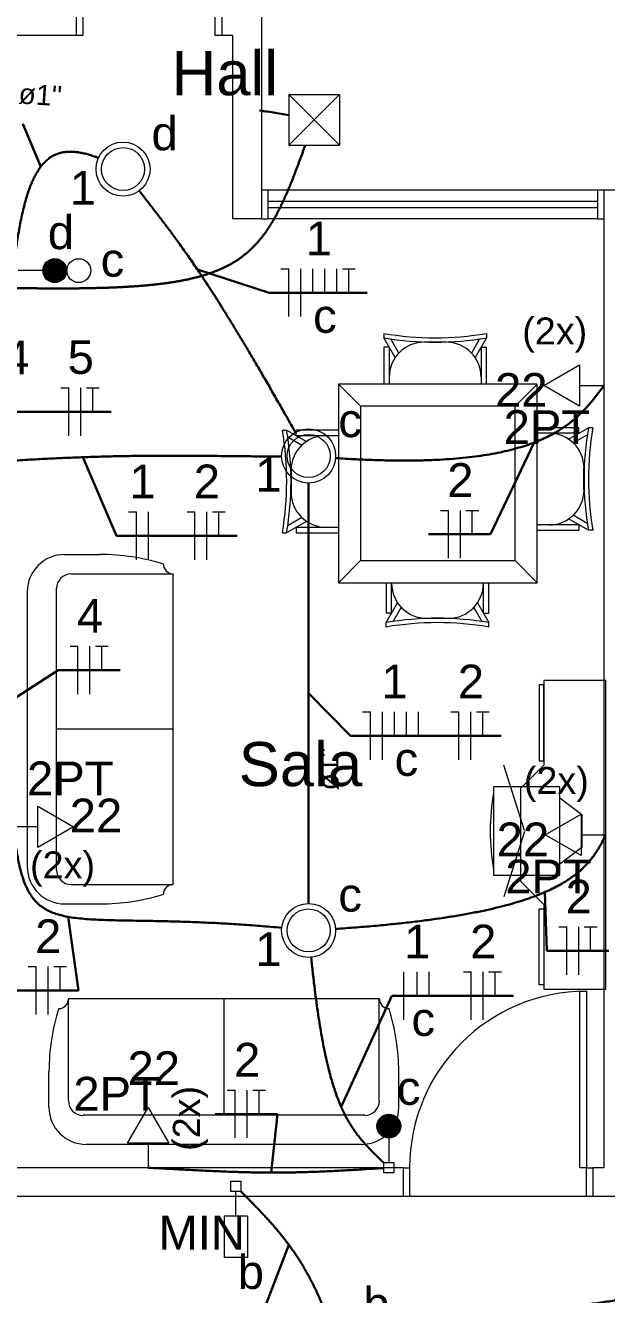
# Model space of a CAD drawing. Header units: inches. Extents: x -3 to 923, y -103 to 154.
# Drawn here: x 25.11 to 28.14, y 43.65 to 50.29 of the extents above; entities that cross this region are included whole.
import ezdxf

# ---------------------------------------------------------------- set-up
doc = ezdxf.new("R2010")
doc.units = ezdxf.units.IN
doc.header["$LTSCALE"] = 10
doc.header["$MEASUREMENT"] = 0
doc.linetypes.add('Dashed', pattern=[0.75, 0.5, -0.25])
for name, color, linetype, lineweight in [('BASE', 8, 'Continuous', 5), ('EL-Condutos', 4, 'Continuous', 30), ('EL-Fios', 9, 'Continuous', 20), ('EL-Textos condutos', 7, 'Continuous', 20), ('EL-Textos fios', 2, 'Continuous', 30), ('EL-Textos pontos', 2, 'Continuous', 30), ('MOVEIS', 9, 'Continuous', 20), ('P-SIMBOL', 5, 'Continuous', 20), ('TEXTO', 2, 'Continuous', 20)]:
    doc.layers.add(name, color=color, linetype=linetype, lineweight=lineweight)
doc.styles.add('Arial', font='arial.ttf')

msp = doc.modelspace()

# ---------------------------------------------------------------- hatches: boundary and pattern name
at = {"layer": 'P-SIMBOL', "linetype": 'Continuous'}
for points in [[(26.9449, 44.5308), (27.0074, 44.5308), (27.0074, 44.5933), (26.9977, 44.5928), (26.9808, 44.5873), (26.9703, 44.5813), (26.9623, 44.5743), (26.9543, 44.5638), (26.9481, 44.5508), (26.9453, 44.5378), (26.9454, 44.5308)], [(27.0699, 44.5308), (27.0074, 44.5308), (27.0074, 44.5933), (27.0171, 44.5928), (27.034, 44.5873), (27.0445, 44.5813), (27.0525, 44.5743), (27.0605, 44.5638), (27.0667, 44.5508), (27.0695, 44.5378), (27.0694, 44.5308)], [(26.9449, 44.5308), (27.0074, 44.5308), (27.0074, 44.4683), (26.9977, 44.4688), (26.9808, 44.4743), (26.9703, 44.4803), (26.9623, 44.4873), (26.9543, 44.4978), (26.9481, 44.5108), (26.9453, 44.5238), (26.9454, 44.5308)], [(27.0699, 44.5308), (27.0074, 44.5308), (27.0074, 44.4683), (27.0171, 44.4688), (27.034, 44.4743), (27.0445, 44.4803), (27.0525, 44.4873), (27.0605, 44.4978), (27.0667, 44.5108), (27.0695, 44.5238), (27.0694, 44.5308)]]:
    msp.add_hatch(color=256, dxfattribs=at).paths.add_polyline_path(points)

# ---------------------------------------------------------------- linework, layer by layer
at = {"layer": 'BASE'}
for p, q in [((26.3433, 49.4248), (26.3433, 51.1438)), ((25.3738, 50.3823), (25.3738, 50.2323)), ((26.1353, 50.3823), (26.1353, 50.2323)), ((25.3738, 50.2323), (25.0453, 50.2323)), ((26.1933, 50.2323), (26.1353, 50.2323)), ((26.1933, 49.2748), (26.1933, 50.2323)), ((26.3433, 49.2748), (26.3433, 49.4248)), ((28.1318, 49.2748), (28.1318, 49.4248)), ((28.6103, 49.4248), (28.1318, 49.4248)), ((26.3433, 49.2748), (26.1933, 49.2748)), ((28.1318, 44.3133), (28.1318, 49.2748)), ((27.0818, 44.3133), (25.0453, 44.3133)), ((27.0818, 44.3133), (27.0818, 44.1633)), ((28.1318, 44.3133), (28.0738, 44.3133)), ((28.0738, 44.3133), (28.0738, 44.1633)), ((27.0818, 44.1633), (25.0453, 44.1633)), ((28.0738, 44.1633), (27.0818, 44.1633)), ((28.2818, 44.1633), (28.0738, 44.1633))]:
    msp.add_line(p, q, dxfattribs=at)
at = {"layer": 'BASE', "linetype": 'Continuous'}
for p, q in [((28.0968, 49.4248), (26.3778, 49.4248)), ((28.0968, 49.2748), (26.3778, 49.2748))]:
    msp.add_line(p, q, dxfattribs=at)
for points in [[(25.3738, 50.3823), (25.4088, 50.3823), (25.4088, 50.2323), (25.3738, 50.2323)], [(26.1353, 50.2323), (26.1008, 50.2323), (26.1008, 50.3823), (26.1353, 50.3823)], [(26.3433, 49.2748), (26.3778, 49.2748), (26.3778, 49.4248), (26.3433, 49.4248)], [(28.1318, 49.4248), (28.0968, 49.4248), (28.0968, 49.2748), (28.1318, 49.2748)], [(27.0818, 44.3133), (27.1163, 44.3133), (27.1163, 44.1633), (27.0818, 44.1633)], [(28.0738, 44.1633), (28.0393, 44.1633), (28.0393, 44.3133), (28.0738, 44.3133)]]:
    msp.add_lwpolyline(points, dxfattribs=at)
for points in [[(28.0968, 49.3323), (26.3778, 49.3323), (26.3778, 49.3668), (28.0968, 49.3668), (28.0968, 49.3323), (28.0968, 49.3323)], [(28.0393, 44.3133), (28.0048, 44.3133), (28.0048, 45.2363), (28.0393, 45.2363), (28.0393, 44.3133), (28.0393, 44.3133)]]:
    msp.add_lwpolyline(points, close=True, dxfattribs=at)
msp.add_arc((28.0393, 44.3133), 0.923, 90, 180, dxfattribs=at)
at = {"layer": 'EL-Condutos', "linetype": 'Dashed'}
for points in [[(31.2656, 49.28), (30.9073, 49.3663), (30.562, 49.4722), (30.2291, 49.5963), (29.9081, 49.7373), (29.5984, 49.8939), (29.2996, 50.0647), (29.0109, 50.2484), (28.7319, 50.4437), (28.4621, 50.6493), (28.2009, 50.8637), (27.9476, 51.0858), (27.7019, 51.3142), (27.4631, 51.5476), (27.2307, 51.7846), (27.0041, 52.0238), (26.7827, 52.2641), (26.5661, 52.504), (26.3537, 52.7423), (26.1449, 52.9776), (25.9392, 53.2085), (25.7361, 53.4339), (25.5348, 53.6522), (25.3351, 53.8623), (25.1362, 54.0627), (24.9376, 54.2522), (24.7388, 54.4294), (24.5392, 54.593), (24.3383, 54.7417), (24.1355, 54.8742), (23.9303, 54.9891)], [(19.4822, 48.7089), (19.4868, 48.895), (19.5278, 49.0649), (19.6032, 49.2193), (19.7105, 49.3588), (19.8477, 49.484), (20.0125, 49.5955), (20.2027, 49.694), (20.416, 49.7802), (20.6503, 49.8546), (20.9034, 49.9178), (21.173, 49.9706), (21.4569, 50.0135), (21.7528, 50.0471), (22.0587, 50.0722), (22.3722, 50.0892), (22.6911, 50.0989), (23.0133, 50.1019), (23.3364, 50.0988), (23.6584, 50.0903), (23.9769, 50.0769), (24.2898, 50.0593), (24.5947, 50.0381), (24.8896, 50.014), (25.1722, 49.9876), (25.4403, 49.9596), (25.6917, 49.9304), (25.924, 49.9009), (26.1352, 49.8715), (26.3231, 49.843), (26.4853, 49.816)], [(26.5705, 49.6581), (26.5444, 49.5862), (26.5191, 49.5189), (26.4943, 49.456), (26.4694, 49.3973), (26.4443, 49.3428), (26.4183, 49.2923), (26.3913, 49.2457), (26.3627, 49.2028), (26.3323, 49.1634), (26.2995, 49.1276), (26.2641, 49.095), (26.2257, 49.0656), (26.1839, 49.0393), (26.1382, 49.0158), (26.0883, 48.9952), (26.0339, 48.9771), (25.9745, 48.9616), (25.9098, 48.9484), (25.8393, 48.9374), (25.7627, 48.9285), (25.6797, 48.9216), (25.5897, 48.9164), (25.4925, 48.913), (25.3876, 48.911), (25.2747, 48.9105), (25.1534, 48.9112), (25.0233, 48.913), (24.884, 48.9158), (24.7352, 48.9195), (24.5764, 48.9238)]]:
    msp.add_spline(points, degree=3, dxfattribs=at)
at = {"layer": 'EL-Condutos', "linetype": 'Continuous'}
for points in [[(25.0453, 49.0035), (25.052, 49.0586), (25.059, 49.1108), (25.0664, 49.1601), (25.0741, 49.2067), (25.0822, 49.2505), (25.0908, 49.2917), (25.0997, 49.3302), (25.1091, 49.3661), (25.1191, 49.3994), (25.1295, 49.4303), (25.1405, 49.4587), (25.1521, 49.4847), (25.1643, 49.5083), (25.1771, 49.5296), (25.1905, 49.5487), (25.2047, 49.5655), (25.2196, 49.5801), (25.2352, 49.5926), (25.2515, 49.603), (25.2687, 49.6114), (25.2867, 49.6177), (25.3056, 49.6222), (25.3253, 49.6247), (25.3459, 49.6253), (25.3675, 49.6242), (25.39, 49.6213), (25.4135, 49.6167), (25.4381, 49.6104), (25.4636, 49.6024), (25.4903, 49.5929)], [(26.5198, 48.1575), (26.4739, 48.2388), (26.4301, 48.3159), (26.3883, 48.3888), (26.3484, 48.4577), (26.3103, 48.5229), (26.274, 48.5845), (26.2393, 48.6427), (26.2061, 48.6975), (26.1745, 48.7493), (26.1442, 48.7982), (26.1152, 48.8442), (26.0875, 48.8878), (26.061, 48.9288), (26.0355, 48.9677), (26.0109, 49.0044), (25.9873, 49.0392), (25.9645, 49.0723), (25.9424, 49.1038), (25.921, 49.134), (25.9001, 49.1628), (25.8798, 49.1907), (25.8598, 49.2176), (25.8401, 49.2438), (25.8207, 49.2694), (25.8014, 49.2947), (25.7821, 49.3197), (25.7629, 49.3447), (25.7435, 49.3698), (25.724, 49.3952), (25.7042, 49.421)], [(26.7307, 48.0234), (26.8345, 48.0173), (26.9325, 48.0131), (27.0249, 48.0109), (27.112, 48.0105), (27.194, 48.0119), (27.271, 48.015), (27.3432, 48.0197), (27.4108, 48.026), (27.474, 48.0337), (27.5331, 48.0429), (27.5882, 48.0533), (27.6394, 48.0651), (27.687, 48.078), (27.7313, 48.0919), (27.7723, 48.107), (27.8102, 48.1229), (27.8454, 48.1398), (27.8778, 48.1574), (27.9079, 48.1757), (27.9357, 48.1947), (27.9614, 48.2143), (27.9852, 48.2344), (28.0074, 48.2548), (28.028, 48.2757), (28.0474, 48.2967), (28.0657, 48.318), (28.0831, 48.3394), (28.0998, 48.3609), (28.1159, 48.3823), (28.1318, 48.4036)], [(23.432, 47.8357), (23.6033, 47.8597), (23.7678, 47.8818), (23.9257, 47.902), (24.0771, 47.9204), (24.2224, 47.9371), (24.3617, 47.9522), (24.4952, 47.9656), (24.6232, 47.9776), (24.7457, 47.9882), (24.8631, 47.9975), (24.9756, 48.0056), (25.0833, 48.0124), (25.1865, 48.0183), (25.2853, 48.0231), (25.38, 48.027), (25.4708, 48.0301), (25.5579, 48.0325), (25.6415, 48.0342), (25.7217, 48.0353), (25.7989, 48.0359), (25.8732, 48.036), (25.9449, 48.0359), (26.014, 48.0355), (26.0809, 48.0349), (26.1458, 48.0342), (26.2088, 48.0335), (26.2702, 48.0329), (26.3301, 48.0324), (26.3888, 48.0322), (26.4465, 48.0323)], [(26.5885, 47.8914), (26.5885, 47.7892), (26.5885, 47.693), (26.5885, 47.6024), (26.5885, 47.5169), (26.5885, 47.4362), (26.5885, 47.3597), (26.5885, 47.2871), (26.5885, 47.218), (26.5885, 47.1518), (26.5885, 47.0883), (26.5885, 47.0269), (26.5885, 46.9672), (26.5885, 46.9087), (26.5885, 46.8512), (26.5885, 46.794), (26.5885, 46.7369), (26.5885, 46.6794), (26.5885, 46.6209), (26.5885, 46.5612), (26.5885, 46.4998), (26.5885, 46.4362), (26.5885, 46.3701), (26.5885, 46.301), (26.5885, 46.2284), (26.5885, 46.1519), (26.5885, 46.0712), (26.5885, 45.9857), (26.5885, 45.8951), (26.5885, 45.7989), (26.5885, 45.6967)], [(26.4482, 45.5678), (26.3328, 45.5777), (26.2242, 45.5855), (26.1221, 45.5916), (26.0265, 45.5961), (25.9369, 45.5993), (25.8533, 45.6016), (25.7754, 45.6033), (25.7029, 45.6045), (25.6357, 45.6056), (25.5735, 45.6069), (25.5161, 45.6086), (25.4633, 45.6111), (25.4149, 45.6145), (25.3706, 45.6192), (25.3302, 45.6255), (25.2936, 45.6336), (25.2604, 45.6438), (25.2305, 45.6564), (25.2036, 45.6716), (25.1795, 45.6899), (25.1581, 45.7113), (25.139, 45.7363), (25.122, 45.765), (25.107, 45.7979), (25.0937, 45.835), (25.082, 45.8768), (25.0714, 45.9235), (25.062, 45.9754), (25.0533, 46.0327), (25.0453, 46.0958)], [(26.7279, 45.562), (26.8391, 45.57), (26.944, 45.5788), (27.0427, 45.5884), (27.1356, 45.5987), (27.2227, 45.6098), (27.3043, 45.6215), (27.3807, 45.6339), (27.4519, 45.647), (27.5182, 45.6607), (27.5799, 45.6751), (27.637, 45.69), (27.6899, 45.7054), (27.7386, 45.7215), (27.7835, 45.738), (27.8248, 45.755), (27.8625, 45.7725), (27.897, 45.7905), (27.9284, 45.8088), (27.957, 45.8276), (27.9828, 45.8467), (28.0063, 45.8662), (28.0275, 45.8861), (28.0466, 45.9062), (28.0639, 45.9266), (28.0795, 45.9473), (28.0938, 45.9682), (28.1067, 45.9893), (28.1187, 46.0107), (28.1298, 46.0322), (28.1403, 46.0538)], [(26.6019, 45.4124), (26.6101, 45.3352), (26.6185, 45.2625), (26.6272, 45.1941), (26.6361, 45.1298), (26.6453, 45.0694), (26.6548, 45.0127), (26.6645, 44.9597), (26.6745, 44.9101), (26.6848, 44.8638), (26.6954, 44.8205), (26.7063, 44.7801), (26.7175, 44.7425), (26.7291, 44.7075), (26.7409, 44.6748), (26.7531, 44.6444), (26.7656, 44.616), (26.7785, 44.5896), (26.7917, 44.5648), (26.8053, 44.5416), (26.8193, 44.5198), (26.8336, 44.4991), (26.8483, 44.4795), (26.8634, 44.4608), (26.8789, 44.4427), (26.8948, 44.4252), (26.9112, 44.408), (26.9279, 44.391), (26.9451, 44.374), (26.9627, 44.3568), (26.9807, 44.3393)], [(25.7508, 44.3133), (25.8068, 44.3103), (25.86, 44.3074), (25.9106, 44.3047), (25.9588, 44.3022), (26.0048, 44.2999), (26.0487, 44.2978), (26.0908, 44.2959), (26.1312, 44.2942), (26.1702, 44.2927), (26.2079, 44.2914), (26.2444, 44.2903), (26.2801, 44.2894), (26.315, 44.2887), (26.3494, 44.2882), (26.3835, 44.2879), (26.4173, 44.2879), (26.4512, 44.288), (26.4853, 44.2884), (26.5198, 44.2891), (26.5549, 44.2899), (26.5907, 44.291), (26.6275, 44.2923), (26.6654, 44.2938), (26.7047, 44.2956), (26.7455, 44.2976), (26.7879, 44.2999), (26.8323, 44.3024), (26.8787, 44.3052), (26.9274, 44.3082), (26.9786, 44.3114)], [(26.6801, 43.547), (26.6684, 43.5769), (26.6565, 43.6058), (26.6445, 43.6338), (26.6322, 43.661), (26.6197, 43.6873), (26.607, 43.7128), (26.5941, 43.7375), (26.581, 43.7615), (26.5677, 43.7849), (26.5542, 43.8076), (26.5404, 43.8297), (26.5265, 43.8512), (26.5123, 43.8722), (26.4978, 43.8928), (26.4832, 43.9129), (26.4683, 43.9326), (26.4532, 43.952), (26.4379, 43.971), (26.4223, 43.9898), (26.4065, 44.0083), (26.3904, 44.0266), (26.3741, 44.0448), (26.3576, 44.0628), (26.3408, 44.0808), (26.3238, 44.0988), (26.3065, 44.1167), (26.2889, 44.1347), (26.2712, 44.1528), (26.2531, 44.171), (26.2348, 44.1894)], [(26.8675, 43.4332), (27.0124, 43.4536), (27.1485, 43.4728), (27.2765, 43.4908), (27.397, 43.5077), (27.5107, 43.5237), (27.6181, 43.5388), (27.7199, 43.5532), (27.8166, 43.5668), (27.9091, 43.5798), (27.9977, 43.5923), (28.0832, 43.6043), (28.1663, 43.616), (28.2474, 43.6274), (28.3273, 43.6386), (28.4066, 43.6498), (28.4859, 43.661), (28.5658, 43.6722), (28.647, 43.6836), (28.73, 43.6953), (28.8155, 43.7073), (28.9042, 43.7198), (28.9966, 43.7328), (29.0934, 43.7464), (29.1951, 43.7608), (29.3025, 43.7759), (29.4162, 43.7919), (29.5367, 43.8088), (29.6647, 43.8268), (29.8009, 43.846), (29.9457, 43.8664)]]:
    msp.add_spline(points, degree=3, dxfattribs=at)
at = {"layer": 'EL-Fios', "color": 5}
for p, q in [((26.4441, 49.013), (26.4857, 49.013)), ((26.4857, 48.763), (26.4857, 49.013)), ((26.5482, 48.763), (26.5482, 49.013)), ((26.6107, 48.888), (26.6107, 49.013)), ((26.6732, 48.888), (26.6732, 49.013)), ((26.7357, 48.888), (26.7357, 49.013)), ((26.7649, 49.013), (26.8316, 49.013)), ((26.7982, 48.888), (26.7982, 49.013)), ((25.2942, 48.3905), (25.3358, 48.3905)), ((25.3358, 48.1405), (25.3358, 48.3905)), ((25.3983, 48.1405), (25.3983, 48.3905)), ((25.4275, 48.3905), (25.4942, 48.3905)), ((25.4608, 48.2655), (25.4608, 48.3905)), ((25.6477, 47.7423), (25.6894, 47.7423)), ((25.6894, 47.4923), (25.6894, 47.7423)), ((25.7519, 47.4923), (25.7519, 47.7423)), ((25.9533, 47.7423), (25.9949, 47.7423)), ((25.9949, 47.4923), (25.9949, 47.7423)), ((26.0574, 47.4923), (26.0574, 47.7423)), ((26.0866, 47.7423), (26.1533, 47.7423)), ((26.1199, 47.6173), (26.1199, 47.7423)), ((27.2769, 47.75), (27.3186, 47.75)), ((27.3186, 47.5), (27.3186, 47.75)), ((27.3811, 47.5), (27.3811, 47.75)), ((27.4103, 47.75), (27.4769, 47.75)), ((27.4436, 47.625), (27.4436, 47.75)), ((25.3422, 47.0393), (25.3838, 47.0393)), ((25.3838, 46.7893), (25.3838, 47.0393)), ((25.4463, 46.7893), (25.4463, 47.0393)), ((25.4755, 47.0393), (25.5422, 47.0393)), ((25.5088, 46.9143), (25.5088, 47.0393)), ((26.8703, 46.6964), (26.912, 46.6964)), ((26.912, 46.4464), (26.912, 46.6964)), ((26.9745, 46.4464), (26.9745, 46.6964)), ((27.037, 46.5714), (27.037, 46.6964)), ((27.0995, 46.5714), (27.0995, 46.6964)), ((27.162, 46.5714), (27.162, 46.6964)), ((27.3321, 46.6964), (27.3738, 46.6964)), ((27.3738, 46.4464), (27.3738, 46.6964)), ((27.4363, 46.4464), (27.4363, 46.6964)), ((27.4655, 46.6964), (27.5321, 46.6964)), ((27.4988, 46.5714), (27.4988, 46.6964)), ((27.8949, 45.5722), (27.9366, 45.5722)), ((27.9366, 45.3222), (27.9366, 45.5722)), ((27.9991, 45.3222), (27.9991, 45.5722)), ((28.0283, 45.5722), (28.0949, 45.5722)), ((28.0616, 45.4472), (28.0616, 45.5722)), ((25.1241, 45.3649), (25.1658, 45.3649)), ((25.1658, 45.1149), (25.1658, 45.3649)), ((25.2283, 45.1149), (25.2283, 45.3649)), ((25.2574, 45.3649), (25.3241, 45.3649)), ((25.2908, 45.2399), (25.2908, 45.3649)), ((27.0854, 45.0868), (27.0854, 45.3368)), ((27.156, 45.2118), (27.156, 45.3368)), ((27.2185, 45.2118), (27.2185, 45.3368)), ((27.3968, 45.3368), (27.4384, 45.3368)), ((27.4384, 45.0868), (27.4384, 45.3368)), ((27.5009, 45.0868), (27.5009, 45.3368)), ((27.5301, 45.3368), (27.5968, 45.3368)), ((27.5634, 45.2118), (27.5634, 45.3368)), ((26.1636, 44.719), (26.2053, 44.719)), ((26.2053, 44.469), (26.2053, 44.719)), ((26.2678, 44.469), (26.2678, 44.719)), ((26.2969, 44.719), (26.3636, 44.719)), ((26.3303, 44.594), (26.3303, 44.719))]:
    msp.add_line(p, q, dxfattribs=at)
at = {"layer": 'EL-Textos fios', "color": 3}
for p, q in [((25.189, 49.5466), (25.0963, 49.771)), ((26.0076, 49.0093), (26.3816, 48.888)), ((26.3816, 48.888), (26.8941, 48.888)), ((24.0095, 48.2655), (25.5567, 48.2655)), ((27.7674, 48.1051), (27.5394, 47.625)), ((25.409, 48.0281), (25.5852, 47.6173)), ((25.5852, 47.6173), (26.2158, 47.6173)), ((27.5394, 47.625), (27.2144, 47.625)), ((24.9558, 46.7059), (25.2797, 46.9143)), ((25.2797, 46.9143), (25.6047, 46.9143)), ((26.5885, 46.794), (26.8078, 46.5714)), ((26.8078, 46.5714), (27.5946, 46.5714)), ((27.822, 45.7538), (27.8324, 45.4472)), ((25.3322, 45.6251), (25.3866, 45.2399)), ((27.8324, 45.4472), (28.1574, 45.4472)), ((25.3866, 45.2399), (25.0616, 45.2399)), ((26.7584, 44.6322), (27.0229, 45.2118)), ((27.0229, 45.2118), (27.6593, 45.2118)), ((26.4261, 44.594), (26.1011, 44.594)), ((26.3927, 44.2879), (26.4261, 44.594)), ((26.4855, 43.9097), (26.2321, 43.2499))]:
    msp.add_line(p, q, dxfattribs=at)
at = {"layer": 'MOVEIS'}
for p, q in [((26.9813, 48.6753), (26.9813, 48.6523)), ((27.0408, 48.5488), (26.9813, 48.6523)), ((27.0603, 48.5728), (27.0173, 48.6468)), ((27.4813, 48.6468), (27.4388, 48.5728)), ((27.5178, 48.6523), (27.4583, 48.5488)), ((27.5178, 48.6753), (27.5178, 48.6523)), ((26.9813, 48.6028), (26.9813, 48.4103)), ((27.0098, 48.6028), (26.9813, 48.6028)), ((27.0098, 48.6028), (27.0098, 48.4103)), ((27.3068, 48.6298), (27.1923, 48.6298)), ((27.4893, 48.6028), (27.4893, 48.4103)), ((27.4893, 48.6028), (27.5178, 48.6028)), ((27.5178, 48.4103), (27.5178, 48.6028)), ((26.7438, 48.4103), (26.8593, 48.2948)), ((27.6668, 48.2948), (27.7823, 48.4103)), ((28.0003, 48.1823), (27.7823, 48.1823)), ((27.9463, 48.1228), (28.0498, 48.1823)), ((28.0003, 48.1538), (28.0003, 48.1823)), ((28.0728, 48.1823), (28.0498, 48.1823)), ((26.4513, 48.1698), (26.4738, 48.1698)), ((26.4738, 48.1698), (26.5773, 48.1103)), ((26.4798, 48.1338), (26.5538, 48.0913)), ((26.7438, 48.1698), (26.5233, 48.1698)), ((26.5233, 48.1413), (26.5233, 48.1698)), ((26.5233, 48.1413), (26.7438, 48.1413)), ((28.0003, 48.1538), (27.7823, 48.1538)), ((27.9703, 48.1033), (28.0438, 48.1458)), ((26.4968, 47.9588), (26.4968, 47.8448)), ((28.0268, 47.8568), (28.0268, 47.9713)), ((26.5538, 47.7123), (26.4798, 47.6698)), ((28.0438, 47.6823), (27.9703, 47.7248)), ((26.5773, 47.6928), (26.4738, 47.6333)), ((26.5233, 47.6618), (26.7438, 47.6618)), ((26.5233, 47.6618), (26.5233, 47.6333)), ((28.0003, 47.6743), (27.7823, 47.6743)), ((27.7823, 47.6458), (28.0003, 47.6458)), ((28.0498, 47.6458), (27.9463, 47.7053)), ((28.0003, 47.6743), (28.0003, 47.6458)), ((28.0728, 47.6458), (28.0498, 47.6458)), ((26.4513, 47.6333), (26.4738, 47.6333)), ((26.5233, 47.6333), (26.7438, 47.6333)), ((25.3138, 47.5193), (25.4998, 47.5193)), ((26.8593, 47.4873), (26.7438, 47.3718)), ((27.6668, 47.4873), (27.7823, 47.3718)), ((25.3478, 47.4178), (25.8808, 47.4178)), ((25.8808, 45.7943), (25.8808, 47.4178)), ((25.1193, 45.8873), (25.1193, 47.3248)), ((25.2718, 45.8703), (25.2718, 47.3418)), ((26.9933, 47.3718), (26.9933, 47.2128)), ((27.0223, 47.2128), (27.0223, 47.3718)), ((27.5018, 47.2128), (27.5018, 47.3718)), ((27.5303, 47.2128), (27.5303, 47.3718)), ((26.9933, 47.1633), (27.0533, 47.2668)), ((27.4703, 47.2668), (27.5303, 47.1633)), ((27.0223, 47.2128), (26.9933, 47.2128)), ((27.0298, 47.1693), (27.0723, 47.2428)), ((27.2048, 47.1863), (27.3188, 47.1863)), ((27.4513, 47.2428), (27.4938, 47.1693)), ((27.5018, 47.2128), (27.5303, 47.2128)), ((26.9933, 47.1403), (26.9933, 47.1633)), ((27.5303, 47.1403), (27.5303, 47.1633)), ((27.8168, 46.8613), (27.8168, 46.4173)), ((28.1403, 46.8613), (27.8168, 46.8613)), ((28.1403, 45.2463), (28.1403, 46.8613)), ((27.8168, 46.8373), (27.7928, 46.8373)), ((27.7928, 46.8373), (27.7928, 46.4413)), ((27.8168, 46.4413), (27.8168, 46.8373)), ((25.8808, 46.6058), (25.2718, 46.6058)), ((27.7168, 46.0768), (27.6078, 46.4173)), ((27.8168, 46.4173), (27.6958, 46.2963)), ((27.7928, 46.4413), (27.8168, 46.4413)), ((27.6958, 46.2963), (27.6958, 45.8118)), ((27.7168, 46.0708), (27.6078, 45.7303)), ((25.3478, 45.7943), (25.8808, 45.7943)), ((27.6958, 45.8118), (27.8168, 45.6903)), ((25.3138, 45.6928), (25.4998, 45.6928)), ((27.7928, 45.2703), (27.7928, 45.6663)), ((27.7928, 45.6663), (27.8168, 45.6663)), ((27.8168, 45.6903), (27.8168, 45.2463)), ((27.8168, 45.6663), (27.8168, 45.2703)), ((27.8168, 45.2703), (27.7928, 45.2703)), ((25.3338, 44.6633), (25.3338, 45.1963)), ((26.9578, 45.1963), (25.3338, 45.1963)), ((26.1458, 45.1963), (26.1458, 44.5873)), ((26.9578, 44.6633), (26.9578, 45.1963)), ((27.8168, 45.2463), (28.1403, 45.2463)), ((25.2323, 44.6298), (25.2323, 44.8158)), ((27.0593, 44.6298), (27.0593, 44.8158)), ((26.8818, 44.5873), (25.4103, 44.5873)), ((26.8648, 44.4353), (25.4273, 44.4353))]:
    msp.add_line(p, q, dxfattribs=at)
for points in [[(26.7438, 48.4103), (26.7438, 47.3718), (27.7823, 47.3718), (27.7823, 48.4103), (26.7438, 48.4103), (26.7438, 48.4103)], [(26.8593, 48.2948), (26.8593, 47.4873), (27.6668, 47.4873), (27.6668, 48.2948), (26.8593, 48.2948), (26.8593, 48.2948)], [(27.9003, 45.8428), (27.9003, 46.3048), (27.5543, 46.3048), (27.5543, 45.8428), (27.9003, 45.8428), (27.9003, 45.8428)]]:
    msp.add_lwpolyline(points, close=True, dxfattribs=at)
msp.add_lwpolyline([(27.9003, 46.2468), (28.0158, 46.1603), (28.0158, 45.9873), (27.9003, 45.9008)], dxfattribs=at)
for centre, radius, start, end in [((27.2493, 50.2403), 1.5878, 260.271, 279.729), ((27.2493, 50.2173), 1.5878, 260.271, 279.729), ((27.1923, 48.4468), 0.1827, 90, 180), ((27.3068, 48.4468), 0.1827, 0, 90), ((29.6148, 47.9138), 1.5878, 170.271, 189.729), ((29.6378, 47.9138), 1.5878, 170.271, 189.729), ((24.8863, 47.9018), 1.5878, 350.271, 9.72903), ((24.9088, 47.9018), 1.5878, 350.271, 9.72903), ((26.6793, 47.9588), 0.1827, 90, 180), ((27.8443, 47.9713), 0.1827, 0, 90), ((26.6793, 47.8448), 0.1827, 180, 270), ((27.8443, 47.8568), 0.1827, 270, 0), ((25.3138, 47.3248), 0.1946, 90, 180), ((25.4968, 46.4003), 1.1194, 72.6816, 89.8278), ((25.8808, 47.4688), 0.0507, 180, 269.997), ((25.3478, 47.3418), 0.0761, 90, 180), ((27.2048, 47.3688), 0.1827, 180, 270), ((27.3188, 47.3688), 0.1827, 270, 0), ((27.2618, 45.5983), 1.5878, 80.271, 99.729), ((27.2618, 45.5753), 1.5878, 80.271, 99.729), ((28.7458, 46.0738), 1.2086, 170.383, 189.617), ((25.3138, 45.8873), 0.1946, 180, 270), ((25.3478, 45.8703), 0.0761, 180, 270), ((25.8808, 45.7433), 0.0507, 90.003, 180), ((25.4968, 46.8118), 1.1194, 270.172, 287.318), ((25.2833, 45.1963), 0.0507, 270, 359.997), ((27.0088, 45.1963), 0.0507, 180.003, 270), ((26.3518, 44.8123), 1.1194, 162.682, 179.828), ((25.9398, 44.8123), 1.1194, 0.17226, 17.3183), ((25.4098, 44.6633), 0.0761, 180, 270), ((26.8818, 44.6633), 0.0761, 270, 0), ((25.4268, 44.6298), 0.1946, 180, 270), ((26.8648, 44.6298), 0.1946, 270, 0)]:
    msp.add_arc(centre, radius, start, end, dxfattribs=at)
at = {"layer": 'P-SIMBOL'}
for p, q in [((26.4853, 49.9239), (26.7503, 49.9239)), ((26.4853, 49.9239), (26.4853, 49.6589)), ((26.4853, 49.9239), (26.7503, 49.6589)), ((26.7503, 49.9239), (26.4853, 49.6589)), ((26.7503, 49.9239), (26.7503, 49.6589)), ((26.4853, 49.6589), (26.7503, 49.6589)), ((25.2003, 49.0035), (25.0718, 49.0035)), ((27.8163, 48.4036), (28.0038, 48.5118)), ((28.0038, 48.5118), (28.0038, 48.2953)), ((28.0038, 48.2953), (27.8163, 48.4036)), ((28.0038, 48.4036), (28.1318, 48.4036)), ((25.1733, 45.9875), (25.1733, 46.204)), ((25.1733, 46.204), (25.3608, 46.0958)), ((27.8248, 46.0538), (28.0123, 46.162)), ((28.0123, 46.162), (28.0123, 45.9455)), ((25.1733, 46.0958), (25.0453, 46.0958)), ((25.3608, 46.0958), (25.1733, 45.9875)), ((28.0123, 45.9455), (27.8248, 46.0538)), ((28.0123, 46.0538), (28.1403, 46.0538)), ((25.6426, 44.4413), (25.7508, 44.6288)), ((25.7508, 44.6288), (25.8591, 44.4413)), ((26.9449, 44.5308), (27.0699, 44.5308)), ((27.0074, 44.4683), (27.0074, 44.3398)), ((25.8591, 44.4413), (25.6426, 44.4413)), ((25.7508, 44.4413), (25.7508, 44.3133)), ((26.9809, 44.3398), (27.034, 44.3398)), ((26.9809, 44.2868), (26.9809, 44.3398)), ((27.034, 44.3398), (27.034, 44.2868)), ((27.034, 44.2868), (26.9809, 44.2868)), ((26.1818, 44.2424), (26.2348, 44.2424)), ((26.1818, 44.1894), (26.1818, 44.2424)), ((26.2348, 44.2424), (26.2348, 44.1894)), ((26.2348, 44.1894), (26.1818, 44.1894)), ((26.2083, 44.0609), (26.2083, 44.1894)), ((26.2698, 44.0609), (26.1468, 44.0609)), ((26.2698, 44.0609), (26.1468, 44.0609)), ((26.1468, 44.0609), (26.1468, 43.8444)), ((26.1468, 44.0609), (26.1468, 43.8444)), ((26.2698, 44.0609), (26.2698, 43.8444)), ((26.2698, 44.0609), (26.2698, 43.8444)), ((26.2698, 43.8444), (26.1468, 43.8444)), ((26.2698, 43.8444), (26.1468, 43.8444))]:
    msp.add_line(p, q, dxfattribs=at)
at = {"layer": 'P-SIMBOL', "const_width": 0.0625}
msp.add_lwpolyline([(25.2938, 49.0035, 1), (25.2313, 49.0035, 1)], format="xyb", close=True, dxfattribs=at)
at = {"layer": 'P-SIMBOL'}
for centre, radius in [((25.6193, 49.5343), 0.1412), ((25.6193, 49.5343), 0.1125), ((25.2626, 49.0035), 0.0625), ((25.2628, 49.0035), 0.0625), ((25.3878, 49.0035), 0.0625), ((26.5885, 48.0344), 0.1412), ((26.5885, 48.0344), 0.1125), ((26.5885, 45.5537), 0.1412), ((26.5885, 45.5537), 0.1125), ((27.0074, 44.5308), 0.0625)]:
    msp.add_circle(centre, radius, dxfattribs=at)

# ---------------------------------------------------------------- texts
at = {"layer": 'EL-Textos condutos', "color": 2, "char_height": 0.1059, "width": 0.247748, "attachment_point": 8, "line_spacing_factor": 0.798, "style": 'Arial'}
for insert, rotation in [((25.1827, 49.8672), 356.074), ((26.7473, 46.3983), 90)]:
    msp.add_mtext('ø1"', dxfattribs=dict(at, insert=insert, rotation=rotation))
at = {"layer": 'EL-Textos fios', "color": 3, "char_height": 0.1765, "attachment_point": 8, "line_spacing_factor": 0.798, "style": 'Arial'}
for s, insert, width in [('1', (26.6418, 49.0835), 0.150872), ('c', (26.6733, 48.676), 0.136314), ('4', (25.0618, 48.461), 0.150872), ('5', (25.3983, 48.461), 0.150872), ('1', (25.7208, 47.813), 0.150872), ('2', (26.0573, 47.813), 0.150872), ('2', (27.3813, 47.8205), 0.150872), ('4', (25.4463, 47.11), 0.150872), ('1', (27.0368, 46.767), 0.150872), ('2', (27.4363, 46.767), 0.150872), ('c', (27.0993, 46.3595), 0.136314), ('2', (27.9993, 45.6425), 0.150872), ('2', (25.2283, 45.4355), 0.150872), ('1', (27.1563, 45.4075), 0.150872), ('2', (27.5008, 45.4075), 0.150872), ('c', (27.1873, 45), 0.136314), ('2', (26.2678, 44.7895), 0.150872)]:
    msp.add_mtext(s, dxfattribs=dict(at, insert=insert, width=width))
at = {"layer": 'EL-Textos pontos', "color": 2, "char_height": 0.1765, "line_spacing_factor": 0.798, "style": 'Arial'}
for s, insert, width, attachment_point in [('d', (25.8363, 49.6305), 0.150872, 8), ('1', (25.4093, 49.3485), 0.150872, 8), ('d', (25.2263, 49.1135), 0.150872, 7), ('c', (25.5023, 48.9695), 0.136314, 7), ('22', (27.6993, 48.2915), 0.301744, 8), ('c', (26.8053, 48.1305), 0.136314, 8), ('2PT', (27.8333, 48.0975), 0.497614, 8), ('1', (26.3783, 47.8485), 0.150872, 8), ('2PT', (25.3438, 46.2605), 0.497614, 8), ('22', (25.4778, 46.0665), 0.301744, 8), ('22', (27.7078, 45.9415), 0.301744, 8), ('2PT', (27.8418, 45.7475), 0.497614, 8), ('c', (26.8053, 45.65), 0.136314, 8), ('1', (26.3783, 45.368), 0.150872, 8), ('22', (25.7798, 44.7455), 0.301744, 8), ('2PT', (25.5858, 44.612), 0.497614, 8), ('c', (27.0493, 44.6395), 0.136314, 7), ('MIN', (26.0303, 43.8855), 0.497614, 8), ('b', (26.2868, 43.6775), 0.150872, 8), ('b', (26.9428, 43.5095), 0.150872, 8)]:
    msp.add_mtext(s, dxfattribs=dict(at, insert=insert, width=width, attachment_point=attachment_point))
at = {"layer": 'P-SIMBOL', "char_height": 0.1412, "width": 0.349743, "line_spacing_factor": 0.798, "style": 'Arial'}
for insert, attachment_point in [((28.0438, 48.5749), 9), ((28.0523, 46.2249), 9), ((25.1333, 45.7834), 7)]:
    msp.add_mtext('(2x)', dxfattribs=dict(at, insert=insert, attachment_point=attachment_point))
at = {"layer": 'P-SIMBOL', "insert": (26.0632, 44.4013), "char_height": 0.1412, "width": 0.349743, "attachment_point": 7, "rotation": 90, "line_spacing_factor": 0.798, "style": 'Arial'}
msp.add_mtext('(2x)', dxfattribs=at)
at = {"layer": 'TEXTO', "char_height": 0.23076, "attachment_point": 8, "line_spacing_factor": 0.798, "style": 'Arial'}
for s, insert, width in [('Hall', (26.1508, 49.9174), 0.610467), ('Sala', (26.5458, 46.3049), 0.708763)]:
    msp.add_mtext(s, dxfattribs=dict(at, insert=insert, width=width))

doc.saveas('drawing.dxf')
